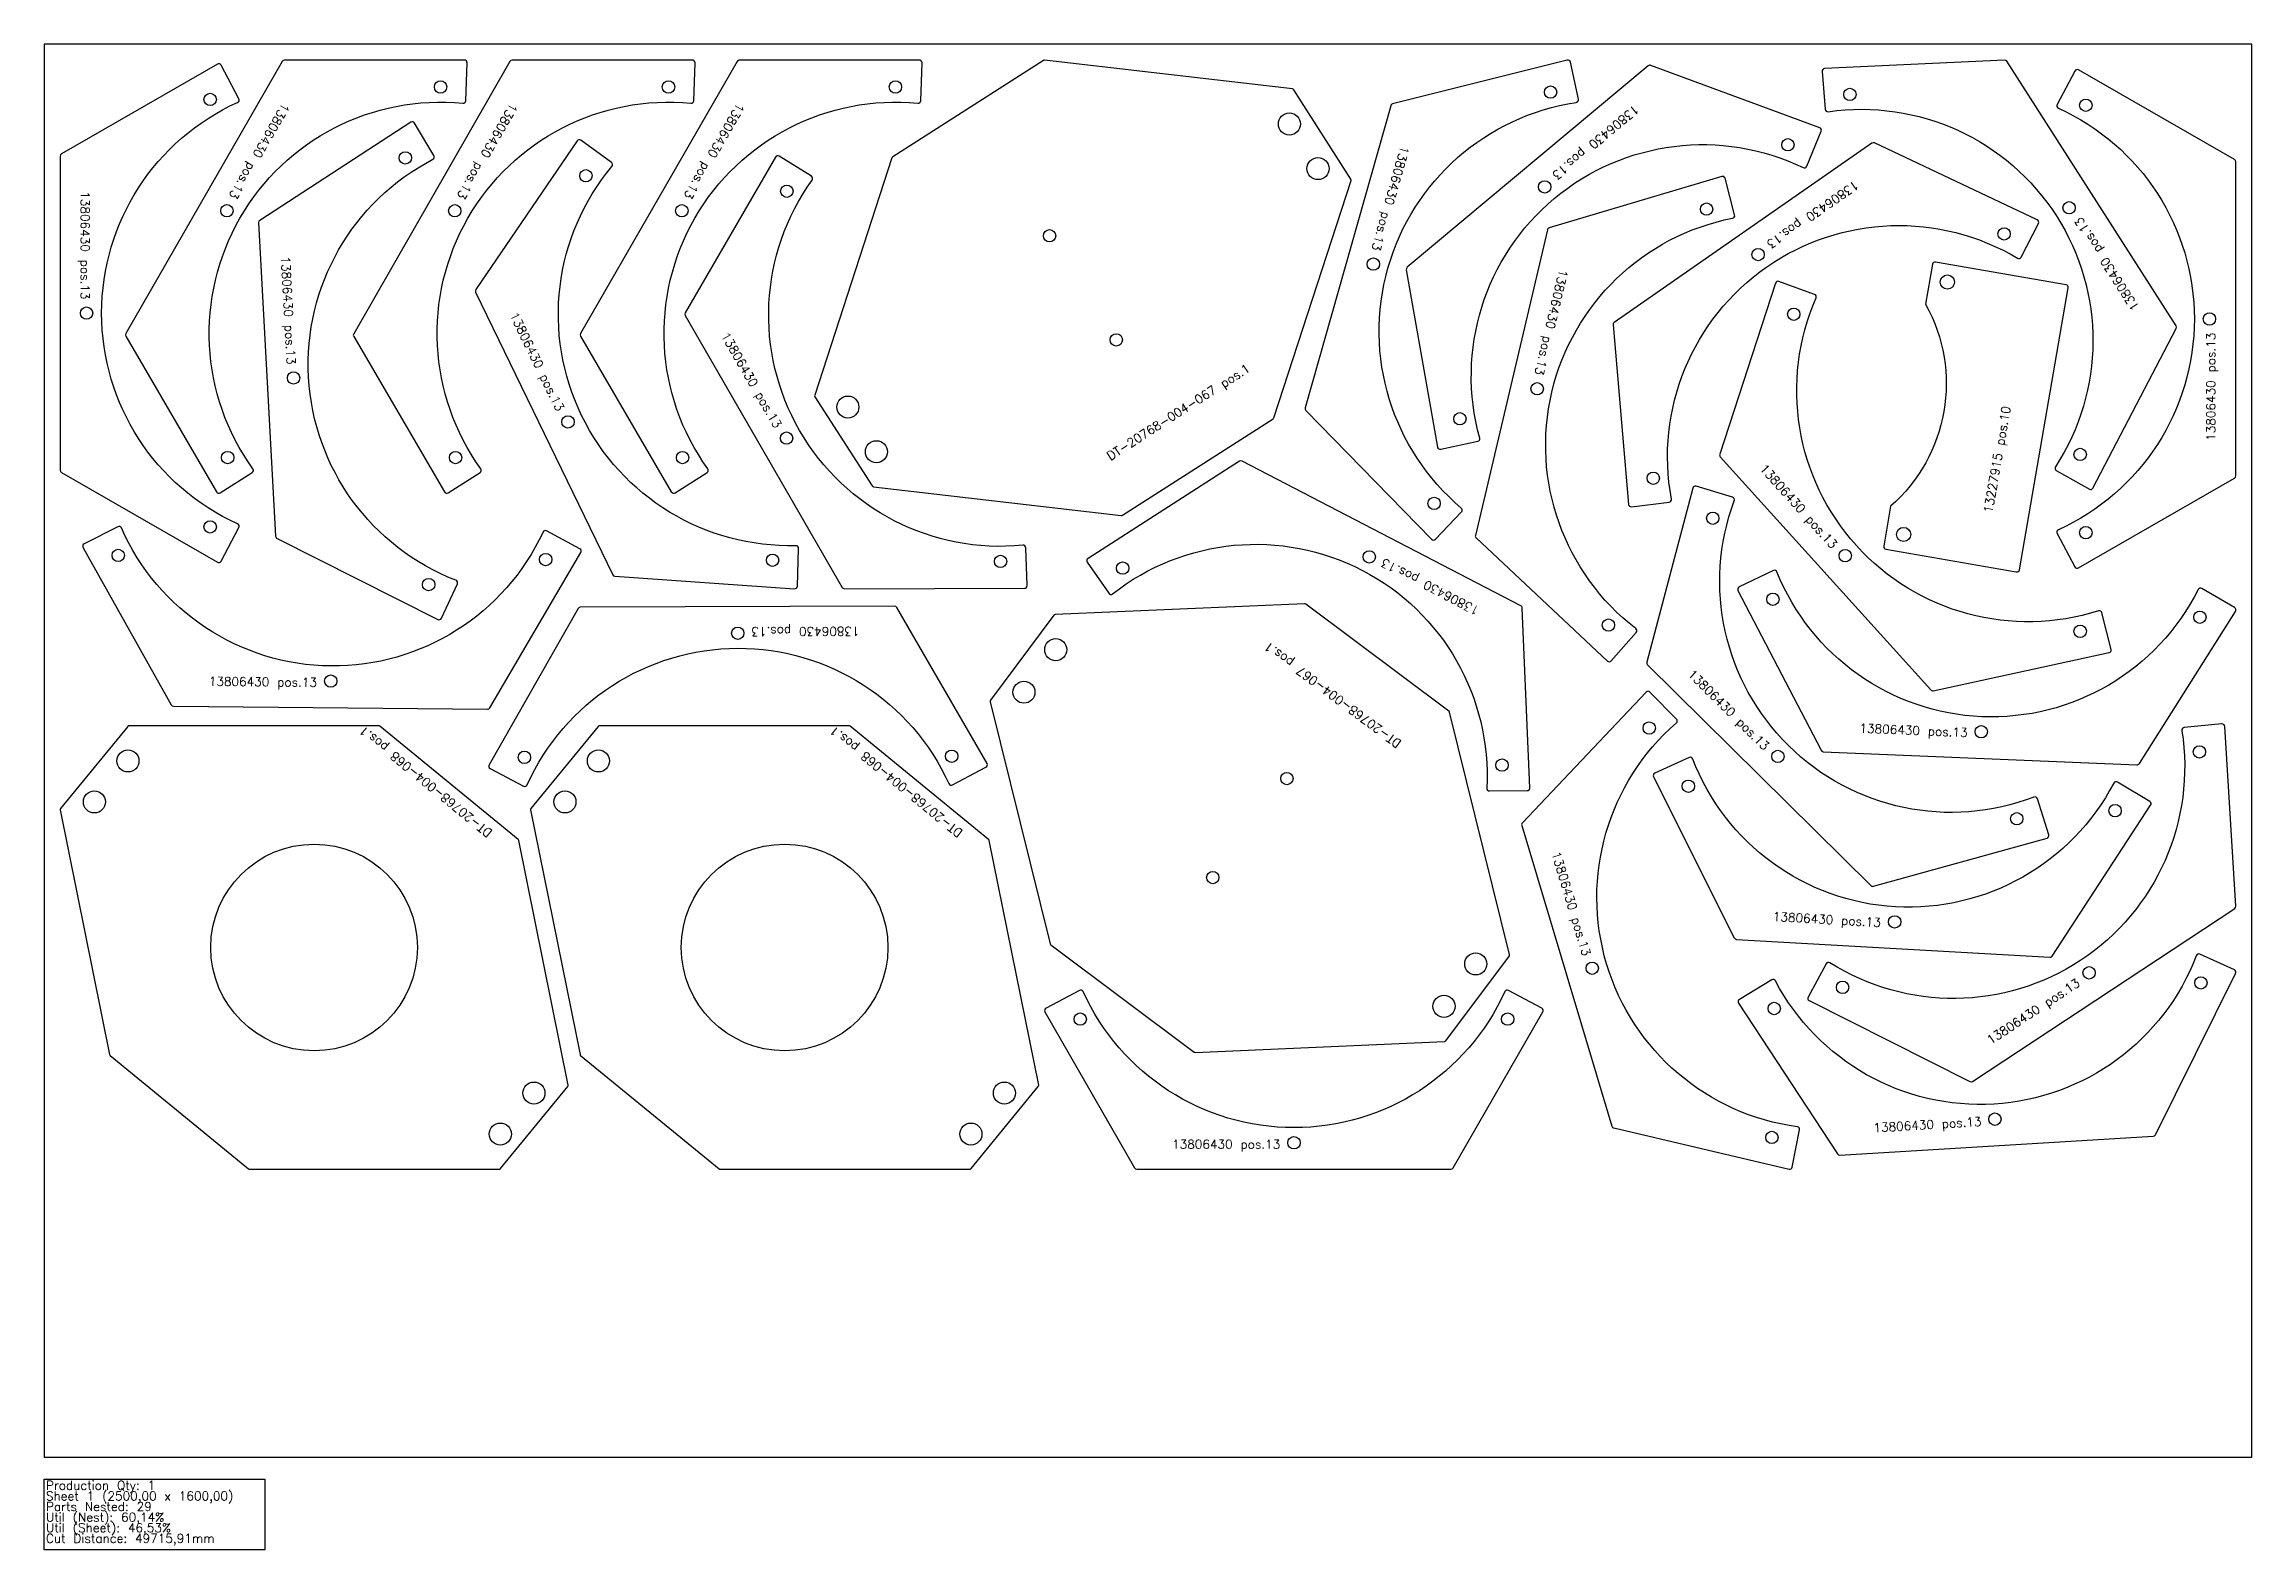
# Model space of a CAD drawing. Header units: millimetres. Extents: x 0 to 2500, y -105 to 1600.
import ezdxf

# ---------------------------------------------------------------- set-up
doc = ezdxf.new("R2010")
doc.units = ezdxf.units.MM
for name, color, linetype in [('13227915', 7, 'Continuous'), ('13806430', 7, 'Continuous'), ('DT-20768-004-067', 7, 'Continuous'), ('DT-20768-004-068', 7, 'Continuous'), ('sheet', 24, 'Continuous'), ('Stats', 7, 'Continuous'), ('Texto', 7, 'Continuous')]:
    doc.layers.add(name, color=color, linetype=linetype)
doc.styles.get("Standard").update_dxf_attribs({"font": 'txt.shx'})

msp = doc.modelspace()

# ---------------------------------------------------------------- linework, layer by layer
at = {"layer": '13227915', "color": 4}
msp.add_lwpolyline([(2138.4, 1350.7), (2130.6, 1305.5, -0.353016), (2090.9, 1076.7), (2083.1, 1031.5, 0.414214), (2085.5, 1028), (2233.3, 1002.4, 0.414214), (2236.8, 1004.8), (2292.1, 1324.1, 0.414214), (2289.7, 1327.6), (2141.9, 1353.2, 0.414214)], format="xyb", close=True, dxfattribs=at)
for centre in [(2155.2, 1330.6), (2105.7, 1044.8)]:
    msp.add_circle(centre, 8, dxfattribs=at)
at = {"layer": '13806430', "color": 4}
for points in [[(19.5, 1115), (196.3, 1013.4, 0.424547), (200.5, 1014.6), (220.5, 1052.5, 0.432332), (219.1, 1056.7, -0.64513), (219.1, 1534.1, 0.432332), (220.5, 1538.2), (200.5, 1576.1, 0.424547), (196.3, 1577.3), (19.5, 1475.7, 0.268506), (18, 1473.1), (18, 1117.6, 0.268506)], [(92.4, 1269.2), (195.1, 1093.1, 0.424547), (199.3, 1092), (235.5, 1114.9, 0.432332), (236.4, 1119.2, -0.64513), (474.2, 1533.2, 0.432332), (477.5, 1536), (479, 1578.9, 0.424547), (476, 1582), (272.1, 1582, 0.268506), (269.5, 1580.5), (92.4, 1272.2, 0.268506)], [(350.5, 1269.1), (453.2, 1093, 0.424547), (457.4, 1092), (493.7, 1114.9, 0.432332), (494.5, 1119.1, -0.64513), (732.3, 1533.2, 0.432332), (735.6, 1536), (737.1, 1578.9, 0.424547), (734.1, 1582), (530.1, 1581.9, 0.268506), (527.5, 1580.4), (350.5, 1272.1, 0.268506)], [(607.5, 1269.2), (710.2, 1093.1, 0.424547), (714.4, 1092), (750.7, 1114.9, 0.432332), (751.5, 1119.2, -0.64513), (989.3, 1533.2, 0.432332), (992.6, 1536), (994.1, 1578.9, 0.424547), (991.1, 1582), (787.2, 1582, 0.268506), (784.6, 1580.5), (607.5, 1272.2, 0.268506)], [(1428.7, 1185.2), (1571.1, 1039.3, 0.424547), (1575.5, 1039.3), (1605.1, 1070.3, 0.432332), (1604.8, 1074.7, -0.64513), (1734.9, 1534, 0.432332), (1737.4, 1537.6), (1728.4, 1579.6, 0.424547), (1724.7, 1581.8), (1526.9, 1532.3, 0.268506), (1524.8, 1530.2), (1428, 1188.1, 0.268506)], [(1542.5, 1344.6), (1577.9, 1143.8, 0.424547), (1581.5, 1141.4), (1623.4, 1150.3, 0.432332), (1625.7, 1154, -0.64513), (1992, 1460.2, 0.432332), (1996.1, 1461.7), (2012.4, 1501.4, 0.424547), (2010.6, 1505.4), (1819.3, 1575.9, 0.268506), (1816.3, 1575.4), (1543.5, 1347.4, 0.268506)], [(2219.9, 1581.9), (2016.2, 1572.3, 0.424547), (2013.4, 1569), (2016.9, 1526.3, 0.432332), (2020.4, 1523.5, -0.64513), (2277.6, 1121.4, 0.432332), (2278.6, 1117.1), (2316, 1096, 0.424547), (2320.1, 1097.2), (2414.3, 1278.1, 0.268506), (2414.2, 1281.1), (2222.6, 1580.6, 0.268506)], [(2480.5, 1469.2), (2303.7, 1570.8, 0.424547), (2299.5, 1569.6), (2279.5, 1531.6, 0.432332), (2280.9, 1527.5, -0.64513), (2280.9, 1050.1, 0.432332), (2279.5, 1046), (2299.5, 1008.1, 0.424547), (2303.7, 1006.9), (2480.5, 1108.4, 0.268506), (2482, 1111), (2482, 1466.6, 0.268506)], [(263.8, 1040.3), (445.8, 948.5, 0.424547), (449.9, 949.9), (467.9, 988.9, 0.432332), (466.2, 992.9, -0.64513), (440.2, 1469.6, 0.432332), (441.4, 1473.9), (419.3, 1510.6, 0.424547), (415.1, 1511.6), (244.1, 1400.5, 0.268506), (242.8, 1397.9), (262.1, 1042.8, 0.268506)], [(646.3, 997.5), (849.8, 983.3, 0.424547), (853, 986.2), (854.4, 1029, 0.432332), (851.4, 1032.1, -0.64513), (642.9, 1461.6, 0.432332), (642.4, 1466), (607.8, 1491.3, 0.424547), (603.6, 1490.6), (488.9, 1322, 0.268506), (488.6, 1319), (643.9, 999.2, 0.268506)], [(1776.6, 1282), (1794.2, 1078.9, 0.424547), (1797.5, 1076.2), (1840.1, 1081.4, 0.432332), (1842.7, 1084.9, -0.64513), (2234.5, 1357.7, 0.432332), (2238.7, 1358.9), (2258.4, 1397, 0.424547), (2257, 1401.1), (2072.6, 1488.1, 0.268506), (2069.6, 1487.9), (1777.8, 1284.8, 0.268506)], [(906.2, 983.4), (1110.1, 983.8, 0.424547), (1113.1, 986.9), (1111.5, 1029.8, 0.432332), (1108.2, 1032.6, -0.64513), (869.6, 1446.1, 0.432332), (868.8, 1450.4), (832.5, 1473.3, 0.424547), (828.3, 1472.2), (725.9, 1295.9, 0.268506), (725.9, 1292.9), (903.6, 984.9, 0.268506)], [(1621.5, 1040.8), (1770.3, 901.4, 0.424547), (1774.6, 901.6), (1802.8, 933.9, 0.432332), (1802.4, 938.2, -0.64513), (1912, 1402.9, 0.432332), (1914.3, 1406.6), (1903.5, 1448.1, 0.424547), (1899.7, 1450.2), (1704.3, 1391.9, 0.268506), (1702.3, 1389.7), (1620.7, 1043.7, 0.268506)], [(2139.3, 867.9), (2338.6, 911, 0.424547), (2340.8, 914.6), (2330.3, 956.2, 0.432332), (2326.5, 958.3, -0.64513), (2006.5, 1312.6, 0.432332), (2004.8, 1316.6), (1964.5, 1331.3, 0.424547), (1960.6, 1329.5), (1897.5, 1135.6, 0.268506), (1898.1, 1132.6), (2136.4, 868.8, 0.268506)], [(1353.7, 1127.8), (1182.1, 1017.7, 0.424547), (1181.2, 1013.5), (1205.6, 978.2, 0.432332), (1209.9, 977.5, -0.64513), (1633.6, 757.5, 0.432332), (1636.6, 754.4), (1679.5, 754.7, 0.424547), (1682.5, 757.8), (1673.8, 961.5, 0.268506), (1672.2, 964.1), (1356.7, 1127.9, 0.268506)], [(2071.5, 646.4), (2268.1, 700.8, 0.424547), (2270.1, 704.6), (2257.2, 745.5, 0.432332), (2253.3, 747.4, -0.64513), (1913.8, 1082.9, 0.432332), (1911.8, 1086.9), (1870.7, 1099.3, 0.424547), (1867, 1097.1), (1815, 900, 0.268506), (1815.7, 897.1), (2068.6, 647.2, 0.268506)], [(504.6, 848.5), (607.9, 1024.3, 0.424547), (606.7, 1028.4), (569, 1048.9, 0.432332), (564.9, 1047.5, -0.64513), (87.5, 1052.2, 0.432332), (83.4, 1053.6), (45.3, 1034, 0.424547), (44, 1029.8), (143.9, 852, 0.268506), (146.4, 850.5), (501.9, 847, 0.268506)], [(2372.6, 785.3), (2481.5, 957.7, 0.424547), (2480.5, 961.9), (2443.4, 983.5, 0.432332), (2439.2, 982.3, -0.64513), (1962.2, 1002.3, 0.432332), (1958.2, 1003.9), (1919.5, 985.4, 0.424547), (1918.1, 981.3), (2012.2, 800.4, 0.268506), (2014.7, 798.8), (2369.9, 783.9, 0.268506)], [(604.9, 961), (503.8, 783.9, 0.424547), (505, 779.8), (543, 759.9, 0.432332), (547.1, 761.3, -0.64513), (1024.5, 762.6, 0.432332), (1028.7, 761.2), (1066.5, 781.4, 0.424547), (1067.7, 785.5), (965.6, 962, 0.268506), (963, 963.5), (607.5, 962.5, 0.268506)], [(1777.5, 372.7), (1976, 326.1, 0.424547), (1979.6, 328.5), (1987.9, 370.5, 0.432332), (1985.4, 374.1, -0.64513), (1848.3, 831.4, 0.432332), (1848.5, 835.8), (1818.4, 866.3, 0.424547), (1814.1, 866.3), (1673.9, 718.2, 0.268506), (1673.2, 715.3), (1775.3, 374.7, 0.268506)], [(2481.9, 623.9), (2469.4, 827.4, 0.424547), (2466.1, 830.2), (2423.4, 826.1, 0.432332), (2420.7, 822.6, -0.64513), (2022.2, 559.8, 0.432332), (2018, 558.7), (1997.4, 521, 0.424547), (1998.7, 516.9), (2180.8, 425.3, 0.268506), (2183.8, 425.4), (2480.6, 621.2, 0.268506)], [(2273.9, 567.3), (2385.4, 738.1, 0.424547), (2384.5, 742.3), (2347.8, 764.4, 0.432332), (2343.6, 763.3, -0.64513), (1866.9, 790.5, 0.432332), (1862.9, 792.2), (1823.9, 774.3, 0.424547), (1822.5, 770.2), (1913.8, 587.9, 0.268506), (1916.3, 586.3), (2271.2, 566, 0.268506)], [(2390.8, 365.1), (2481.6, 547.7, 0.424547), (2480.2, 551.8), (2441.1, 569.5, 0.432332), (2437.1, 567.8, -0.64513), (1960.6, 539.2, 0.432332), (1956.3, 540.4), (1919.7, 518.1, 0.424547), (1918.7, 513.9), (2030.8, 343.5, 0.268506), (2033.4, 342.1), (2388.3, 363.5, 0.268506)], [(1595.7, 327.5), (1697.2, 504.3, 0.424547), (1696, 508.4), (1658.1, 528.5, 0.432332), (1654, 527.1, -0.64513), (1176.6, 527.1, 0.432332), (1172.5, 528.5), (1134.5, 508.4, 0.424547), (1133.3, 504.3), (1234.9, 327.5, 0.268506), (1237.5, 326), (1593.1, 326, 0.268506)]]:
    msp.add_lwpolyline(points, format="xyb", close=True, dxfattribs=at)
for centre in [(448.9, 1551.5), (707, 1551.5), (964, 1551.5), (1705.9, 1545.7), (2044.8, 1543.1), (188, 1537.4), (2312, 1530.8), (409, 1471.2), (1974.6, 1486.1), (613.5, 1451), (841, 1433.5), (1699.2, 1438.4), (207, 1411.4), (465, 1411.3), (722.1, 1411.4), (1882.5, 1413.2), (2293.1, 1414.7), (2219.5, 1385.1), (1505.2, 1350.9), (1940.9, 1361.7), (48, 1295.4), (1981.2, 1294.2), (2452, 1288.8), (282.4, 1222), (1690.7, 1209.8), (593.2, 1172.2), (1603.2, 1175.8), (840.7, 1153.9), (207.8, 1131.8), (465.9, 1131.8), (722.9, 1131.8), (2305.6, 1135.4), (1822.2, 1108.5), (1574, 1080), (188, 1053.4), (1889.6, 1063.2), (2312, 1046.8), (83.9, 1021.1), (1500.6, 1019.4), (2039.5, 1020.8), (567.9, 1016.4), (824.8, 1015.6), (1083, 1014.3), (1221.3, 1006.7), (435.4, 988), (1957.7, 971.4), (2441.2, 951.1), (785.4, 933), (1771.4, 942.2), (2305.6, 935.1), (324.5, 878.8), (1817.6, 825.6), (2193.6, 821.4), (1027.7, 793.7), (1963.3, 793.5), (2440.6, 798.5), (543.8, 792.4), (1650.9, 783.6), (1861.9, 759.7), (2233.8, 722.9), (2345.1, 732), (2095.5, 606.1), (1753, 553.6), (2315.7, 548.4), (2036.6, 532), (2442.3, 537), (1173.3, 496), (1657.3, 496), (1959.1, 508), (2209.1, 382.7), (1415.3, 356), (1956.5, 362)]:
    msp.add_circle(centre, 7, dxfattribs=at)
at = {"layer": 'DT-20768-004-067', "color": 4}
for points in [[(872.8, 1200.8), (937.6, 1099.7, 0.22495), (939.1, 1098.8), (1219.8, 1066.2, 0.173132), (1221.1, 1066.5), (1391.6, 1175.9, 0.173132), (1392.5, 1176.9), (1480, 1445.6, 0.22495), (1479.8, 1447.3), (1415, 1548.4, 0.22495), (1413.5, 1549.3), (1132.8, 1581.9, 0.173132), (1131.5, 1581.6), (961, 1472.3, 0.173132), (960.1, 1471.2), (872.6, 1202.5, 0.22495)], [(1587.2, 471.4), (1659.2, 567.6, 0.22495), (1659.5, 569.3), (1591.5, 843.6, 0.173132), (1590.8, 844.7), (1428.6, 966, 0.173132), (1427.3, 966.4), (1145, 954.1, 0.22495), (1143.4, 953.3), (1071.5, 857.1, 0.22495), (1071.2, 855.4), (1139.1, 581.1, 0.173132), (1139.9, 580), (1302.1, 458.7, 0.173132), (1303.4, 458.3), (1585.7, 470.6, 0.22495)]]:
    msp.add_lwpolyline(points, format="xyb", close=True, dxfattribs=at)
for centre, radius in [((1410.1, 1509.6), 12.5), ((1442.5, 1459.1), 12.5), ((1138.5, 1383), 7), ((1214.1, 1265.1), 7), ((910.1, 1189), 12.5), ((942.5, 1138.5), 12.5), ((1145.5, 914.3), 12.5), ((1109.5, 866.2), 12.5), ((1407.3, 768.4), 7), ((1323.4, 656.3), 7), ((1621.1, 558.5), 12.5), ((1585.2, 510.5), 12.5)]:
    msp.add_circle(centre, radius, dxfattribs=at)
at = {"layer": 'DT-20768-004-068', "color": 4}
for points in [[(74, 455.9, 0.173132), (74.7, 454.7), (231.5, 326.4, 0.173132), (232.8, 326), (515.4, 326, 0.22495), (516.9, 326.7), (593, 419.7, 0.22495), (593.4, 421.3), (537.4, 698.3, 0.173132), (536.7, 699.5), (380, 827.8, 0.173132), (378.7, 828.2), (96.1, 828.2, 0.22495), (94.6, 827.5), (18.5, 734.5, 0.22495), (18.1, 732.9)], [(606.8, 455.9, 0.173132), (607.5, 454.7), (764.3, 326.4, 0.173132), (765.6, 326), (1048.2, 326, 0.22495), (1049.7, 326.7), (1125.8, 419.7, 0.22495), (1126.2, 421.3), (1070.2, 698.3, 0.173132), (1069.5, 699.5), (912.7, 827.8, 0.173132), (911.5, 828.2), (628.9, 828.2, 0.22495), (627.3, 827.5), (551.3, 734.5, 0.22495), (550.9, 732.9)]]:
    msp.add_lwpolyline(points, format="xyb", close=True, dxfattribs=at)
for centre, radius in [((94.9, 788.4), 12.5), ((627.7, 788.4), 12.5), ((56.9, 742), 12.5), ((589.7, 742), 12.5), ((305.7, 577.1), 117), ((838.5, 577.1), 117), ((554.6, 412.2), 12.5), ((1087.4, 412.2), 12.5), ((516.6, 365.8), 12.5), ((1049.4, 365.8), 12.5)]:
    msp.add_circle(centre, radius, dxfattribs=at)
at = {"layer": 'sheet', "color": 7}
msp.add_lwpolyline([(0, 0), (2500, 0), (2500, 1600), (0, 1600)], close=True, dxfattribs=at)
at = {"layer": 'Stats', "color": 151}
msp.add_lwpolyline([(0, -25), (250, -25), (250, -105), (0, -105), (0, -25)], close=True, dxfattribs=at)

# ---------------------------------------------------------------- texts
at = {"layer": 'Stats', "color": 60}
for s, p in [('Sheet 1 (2500,00 x 1600,00)', (2, -49)), ('Production Qty: 1', (2, -37)), ('Parts Nested: 29', (2, -61)), ('Util (Nest): 60,14%', (2, -73)), ('Util (Sheet): 46,53%', (2, -85)), ('Cut Distance: 49715,91mm', (2, -97))]:
    msp.add_text(s, height=10, dxfattribs=at).set_placement(p)
at = {"layer": 'Texto', "color": 4, "char_height": 10, "attachment_point": 1}
for s, insert, width, rotation in [('13806430 pos.13', (278.6, 1529.4), 133.945, 240.1189), ('13806430 pos.13', (536.7, 1529.3), 133.945, 240.1346), ('13806430 pos.13', (793.7, 1529.4), 133.945, 240.1189), ('13806430 pos.13', (1807.2, 1524.3), 133.945, 219.8857), ('13806430 pos.13', (1546, 1482.8), 133.945, 254.1963), ('13806430 pos.13', (51.4, 1433.4), 133.945, 270), ('13806430 pos.13', (2056, 1437.8), 133.945, 214.8408), ('13806430 pos.13', (2364.6, 1296.6), 133.945, 122.606), ('13806430 pos.13', (278.2, 1359.9), 133.945, 273.121), ('13806430 pos.13', (1725.6, 1343.4), 133.945, 256.7325), ('13806430 pos.13', (536, 1297.8), 133.945, 295.8853), ('13806430 pos.13', (774.7, 1275.1), 133.945, 299.9877), ('13806430 pos.13', (2448.6, 1150.8), 133.945, 90), ('DT-20768-004-067 pos.1', (1202.1, 1136.6), 189.491, 32.6649), ('13227915 pos.10', (2196.2, 1070.2), 353.6, 80.1722), ('13806430 pos.13', (1949.5, 1125.5), 133.945, 312.0885), ('13806430 pos.13', (1621.5, 952.8), 133.945, 152.5556), ('13806430 pos.13', (923.4, 930.1), 133.945, 180.1585), ('DT-20768-004-067 pos.1', (1531.8, 802.3), 189.491, 143.208), ('13806430 pos.13', (186.5, 883.5), 133.945, 359.4353), ('13806430 pos.13', (1867.5, 892.8), 133.945, 315.3376), ('DT-20768-004-068 pos.1', (501.9, 701), 293.656, 140.7106), ('DT-20768-004-068 pos.1', (1034.7, 701), 293.656, 140.7106), ('13806430 pos.13', (2055.9, 830.5), 133.945, 357.6008), ('13806430 pos.13', (1716.6, 686.8), 133.945, 286.685), ('13806430 pos.13', (1957.9, 617.3), 133.945, 356.7292), ('13806430 pos.13', (2198.6, 475.2), 133.945, 33.4078), ('13806430 pos.13', (2071.2, 377.8), 133.945, 3.4403)]:
    msp.add_mtext(s, dxfattribs=dict(at, insert=insert, width=width, rotation=rotation))
at = {"layer": 'Texto', "color": 4, "insert": (1277.3, 359.3), "char_height": 10, "width": 133.945, "attachment_point": 1}
msp.add_mtext('13806430 pos.13', dxfattribs=at)

doc.saveas('drawing.dxf')
